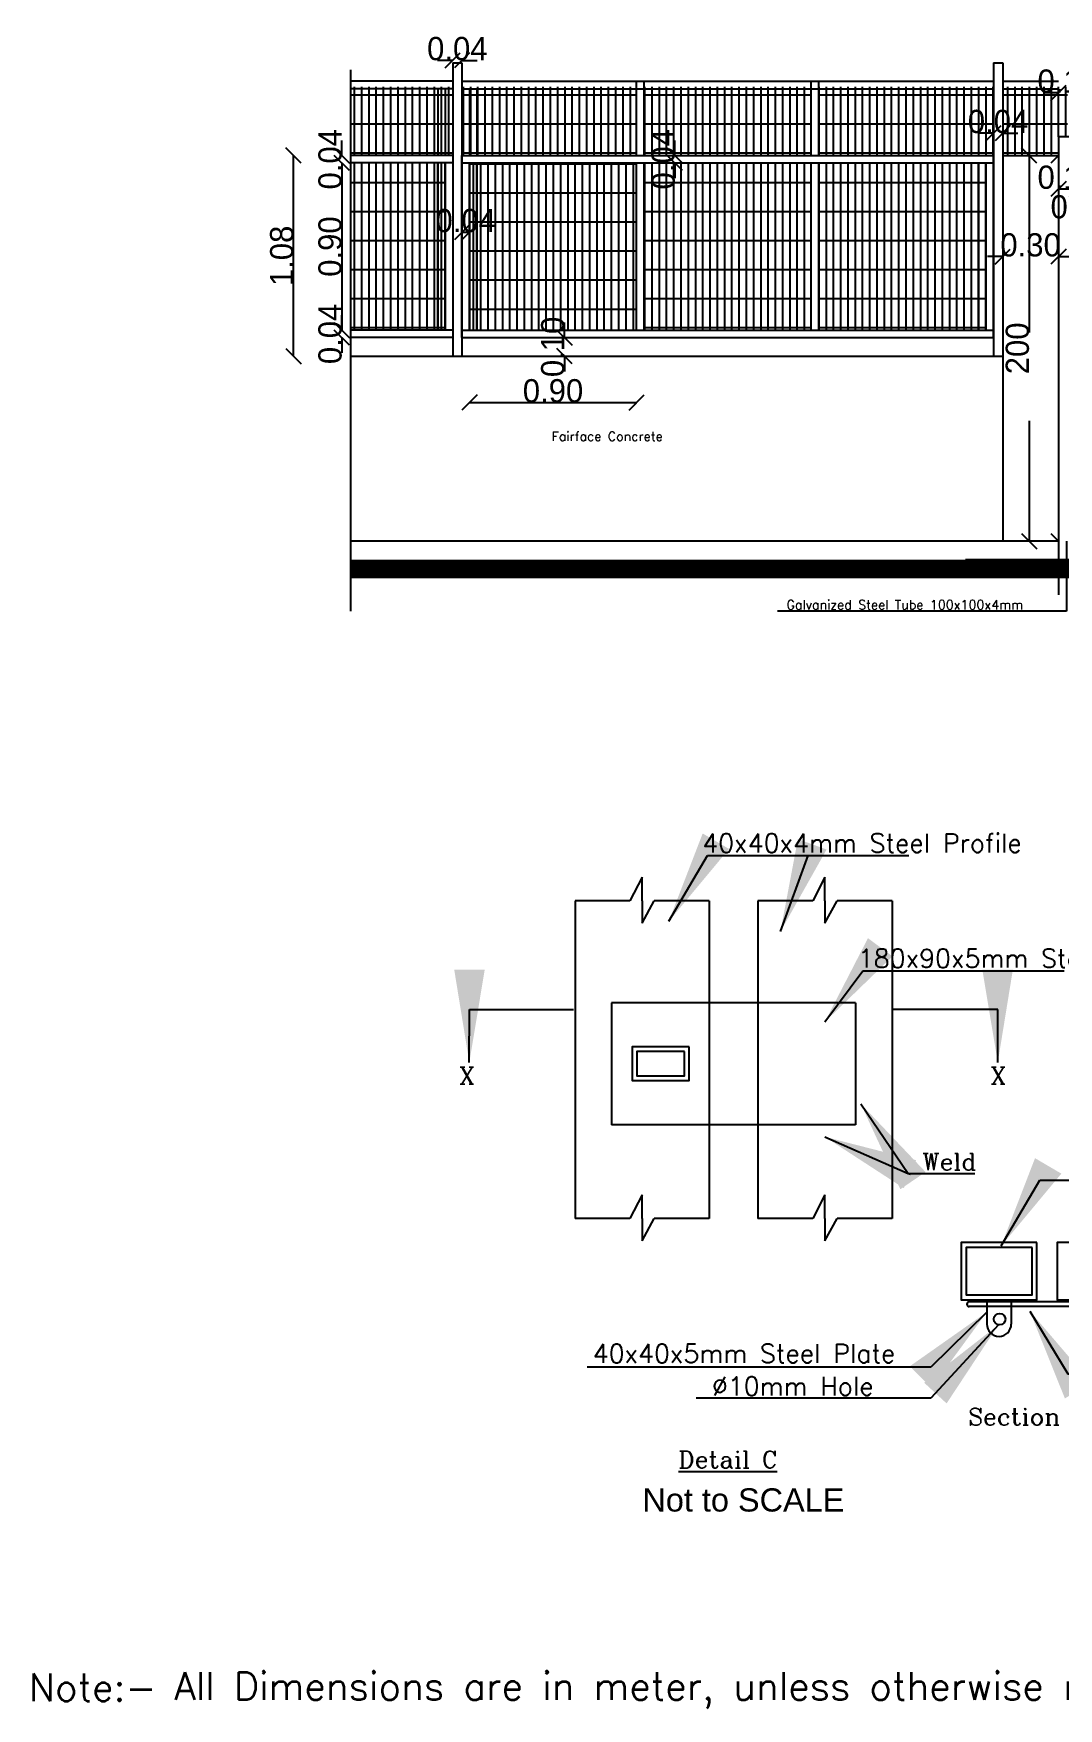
# Model space of a CAD drawing. Extents: x 151242 to 151523, y 158752 to 159354.
# Drawn here: x 151350.47 to 151361.51, y 158812.84 to 158830.88 of the extents above; entities that cross this region are included whole.
import ezdxf

# ---------------------------------------------------------------- set-up
doc = ezdxf.new("R2010")
doc.units = 0
doc.header["$LTSCALE"] = 3
doc.header["$MEASUREMENT"] = 0
doc.header["$PDMODE"] = 2
doc.header["$PDSIZE"] = 0.03
doc.linetypes.add('HIDDEN', pattern=[9.525, 6.35, -3.175])
doc.layers.get('0').update_dxf_attribs({"linetype": 'CONTINUOUS'})
doc.layers.get('DEFPOINTS').update_dxf_attribs({"linetype": 'CONTINUOUS'})
for name, color, linetype in [('0-FRAME', 13, 'CONTINUOUS'), ('1622', 7, 'HIDDEN'), ('6', 2, 'CONTINUOUS'), ('TEXT', 7, 'CONTINUOUS')]:
    doc.layers.add(name, color=color, linetype=linetype)
doc.styles.add('FUTURA', font='SAS_____.PFB')
doc.styles.add('ROMANC', font='ROMANC', dxfattribs={"height": 7})
doc.styles.add('ROMANS', font='romans.shx')
doc.dimstyles.new('1.50ma', dxfattribs={"dimtxt": 0.25, "dimasz": 0.1635, "dimexe": 0.18, "dimexo": 0.0625, "dimgap": 0, "dimtad": 1, "dimlfac": 0.5, "dimzin": 0, "dimdsep": 46, "dimtxsty": 'Standard', "dimblk": 'OBLIQUE', "dimcen": 0, "dimse1": 1, "dimse2": 1, "dimclrd": 250, "dimclrt": 4, "dimadec": 0, "dimazin": 0, "dimtfac": 1, "dimtix": 1, "dimtofl": 0, "dimtmove": 0, "dimatfit": 3, "dimldrblk": 'OBLIQUE', "dimfxl": 0.18, "dimtolj": 1, "dimtzin": 0, "dimarcsym": 0})
doc.dimstyles.get("Standard").update_dxf_attribs({"dimtxt": 0.7, "dimasz": 0.5, "dimexe": 4.572, "dimexo": 1.5875, "dimgap": 0.01, "dimtad": 1, "dimzin": 0, "dimdsep": 46, "dimtxsty": 'Standard', "dimcen": 2.286, "dimse1": 1, "dimse2": 1, "dimsd1": 1, "dimsd2": 1, "dimadec": 0, "dimazin": 0, "dimtfac": 1, "dimtdec": 4, "dimtofl": 0, "dimtmove": 0, "dimatfit": 3, "dimfxl": 1, "dimtolj": 1, "dimtzin": 0, "dimarcsym": 0})
pattern_1 = [(90, (151549.63159, 158560.83481), (-0.078125, 5e-18), []), (180, (151549.6316, 158560.8348), (-4e-17, -0.3125), [])]

# ---------------------------------------------------------------- blocks, each defined once
blk = doc.blocks.new('_OBLIQUE')
at = {"color": 0, "linetype": 'ByBlock'}
blk.add_line((-0.5, -0.5), (0.5, 0.5), dxfattribs=at)
blk = doc.blocks.new('*D818')
at = {"layer": '1622', "color": 250, "lineweight": -2, "ltscale": 0.1, "transparency": 16777216}
blk.add_line((151361.505, 158829.202), (151361.705, 158829.202), dxfattribs=at)
at = {"layer": 'DEFPOINTS', "color": 0, "ltscale": 0.1, "transparency": 16777216}
for p in [(151361.505, 158829.109), (151361.705, 158829.202), (151361.705, 158829.109)]:
    blk.add_point(p, dxfattribs=at)
at = {"layer": '1622', "color": 250, "lineweight": -2, "ltscale": 0.1, "transparency": 16777216, "xscale": 0.1635000000000001, "yscale": 0.1635000000000001, "zscale": 0.1635000000000001, "rotation": 180}
blk.add_blockref('_OBLIQUE', (151361.505, 158829.202), dxfattribs=at)
at = {"layer": '1622', "color": 250, "lineweight": -2, "ltscale": 0.1, "transparency": 16777216, "xscale": 0.1635000000000001, "yscale": 0.1635000000000001, "zscale": 0.1635000000000001}
blk.add_blockref('_OBLIQUE', (151361.705, 158829.202), dxfattribs=at)
at = {"layer": '1622', "color": 4, "ltscale": 0.1, "transparency": 16777216, "insert": (151361.605, 158829.327), "char_height": 0.25, "attachment_point": 5}
blk.add_mtext('\\A1;0.10', dxfattribs=at)
blk = doc.blocks.new('*D819')
at = {"layer": '1622', "color": 250, "lineweight": -2, "ltscale": 0.1, "transparency": 16777216}
blk.add_line((151361.705, 158828.884), (151361.785, 158828.884), dxfattribs=at)
at = {"layer": 'DEFPOINTS', "color": 0, "ltscale": 0.1, "transparency": 16777216}
for p in [(151361.705, 158829.17), (151361.785, 158829.17), (151361.785, 158828.884)]:
    blk.add_point(p, dxfattribs=at)
at = {"layer": '1622', "color": 250, "lineweight": -2, "ltscale": 0.1, "transparency": 16777216, "xscale": 0.1635000000000001, "yscale": 0.1635000000000001, "zscale": 0.1635000000000001, "rotation": 180}
blk.add_blockref('_OBLIQUE', (151361.705, 158828.884), dxfattribs=at)
at = {"layer": '1622', "color": 250, "lineweight": -2, "ltscale": 0.1, "transparency": 16777216, "xscale": 0.1635000000000001, "yscale": 0.1635000000000001, "zscale": 0.1635000000000001}
blk.add_blockref('_OBLIQUE', (151361.785, 158828.884), dxfattribs=at)
at = {"layer": '1622', "color": 4, "ltscale": 0.1, "transparency": 16777216, "insert": (151361.745, 158829.009), "char_height": 0.25, "attachment_point": 5}
blk.add_mtext('\\A1;0.04', dxfattribs=at)
blk = doc.blocks.new('*D825')
at = {"layer": '0-FRAME', "color": 250, "lineweight": -2, "transparency": 16777216}
for p, q in [((151361.505, 158830.237), (151361.342, 158830.237)), ((151361.705, 158830.237), (151361.869, 158830.237))]:
    blk.add_line(p, q, dxfattribs=at)
at = {"layer": 'DEFPOINTS', "color": 0, "transparency": 16777216}
for p in [(151361.705, 158830.237), (151361.505, 158828.6), (151361.705, 158828.6)]:
    blk.add_point(p, dxfattribs=at)
at = {"layer": '0-FRAME', "color": 250, "lineweight": -2, "transparency": 16777216, "xscale": 0.1635000000000001, "yscale": 0.1635000000000001, "zscale": 0.1635000000000001}
blk.add_blockref('_OBLIQUE', (151361.505, 158830.237), dxfattribs=at)
at = {"layer": '0-FRAME', "color": 250, "lineweight": -2, "transparency": 16777216, "xscale": 0.1635000000000001, "yscale": 0.1635000000000001, "zscale": 0.1635000000000001, "rotation": 180}
blk.add_blockref('_OBLIQUE', (151361.705, 158830.237), dxfattribs=at)
at = {"layer": '0-FRAME', "color": 4, "transparency": 16777216, "insert": (151361.605, 158830.362), "char_height": 0.25, "attachment_point": 5}
blk.add_mtext('\\A1;0.10', dxfattribs=at)
blk = doc.blocks.new('*D837')
at = {"layer": '0-FRAME', "color": 250, "lineweight": -2, "transparency": 16777216}
for p, q in [((151357.376, 158829.562), (151357.376, 158829.725)), ((151357.376, 158829.482), (151357.376, 158829.318))]:
    blk.add_line(p, q, dxfattribs=at)
at = {"layer": 'DEFPOINTS', "color": 0, "transparency": 16777216}
for p in [(151357.277, 158829.562), (151357.277, 158829.482), (151357.376, 158829.562)]:
    blk.add_point(p, dxfattribs=at)
at = {"layer": '0-FRAME', "color": 250, "lineweight": -2, "transparency": 16777216, "xscale": 0.1635000000000001, "yscale": 0.1635000000000001, "zscale": 0.1635000000000001}
for p, rotation in [((151357.376, 158829.562), 270), ((151357.376, 158829.482), 90)]:
    blk.add_blockref('_OBLIQUE', p, dxfattribs=dict(at, rotation=rotation))
at = {"layer": '0-FRAME', "color": 4, "transparency": 16777216, "insert": (151357.251, 158829.522), "char_height": 0.25, "attachment_point": 5, "rotation": 90}
blk.add_mtext('\\A1;0.04', dxfattribs=at)
blk = doc.blocks.new('*D838')
at = {"layer": '1622', "color": 250, "lineweight": -2, "ltscale": 0.1, "transparency": 16777216}
for p, q in [((151354.985, 158830.587), (151354.822, 158830.587)), ((151355.085, 158830.587), (151355.249, 158830.587))]:
    blk.add_line(p, q, dxfattribs=at)
at = {"layer": 'DEFPOINTS', "color": 0, "ltscale": 0.1, "transparency": 16777216}
for p in [(151354.985, 158830.662), (151355.085, 158830.662), (151355.085, 158830.587)]:
    blk.add_point(p, dxfattribs=at)
at = {"layer": '1622', "color": 250, "lineweight": -2, "ltscale": 0.1, "transparency": 16777216, "xscale": 0.1635000000000001, "yscale": 0.1635000000000001, "zscale": 0.1635000000000001}
blk.add_blockref('_OBLIQUE', (151354.985, 158830.587), dxfattribs=at)
at = {"layer": '1622', "color": 250, "lineweight": -2, "ltscale": 0.1, "transparency": 16777216, "xscale": 0.1635000000000001, "yscale": 0.1635000000000001, "zscale": 0.1635000000000001, "rotation": 180}
blk.add_blockref('_OBLIQUE', (151355.085, 158830.587), dxfattribs=at)
at = {"layer": '1622', "color": 4, "ltscale": 0.1, "transparency": 16777216, "insert": (151355.035, 158830.712), "char_height": 0.25, "attachment_point": 5}
blk.add_mtext('\\A1;0.04', dxfattribs=at)
blk = doc.blocks.new('*D839')
at = {"layer": '1622', "color": 250, "lineweight": -2, "ltscale": 0.1, "transparency": 16777216}
blk.add_line((151355.085, 158828.736), (151355.165, 158828.736), dxfattribs=at)
at = {"layer": 'DEFPOINTS', "color": 0, "ltscale": 0.1, "transparency": 16777216}
for p in [(151355.085, 158829.055), (151355.165, 158829.055), (151355.165, 158828.736)]:
    blk.add_point(p, dxfattribs=at)
at = {"layer": '1622', "color": 250, "lineweight": -2, "ltscale": 0.1, "transparency": 16777216, "xscale": 0.1635000000000001, "yscale": 0.1635000000000001, "zscale": 0.1635000000000001, "rotation": 180}
blk.add_blockref('_OBLIQUE', (151355.085, 158828.736), dxfattribs=at)
at = {"layer": '1622', "color": 250, "lineweight": -2, "ltscale": 0.1, "transparency": 16777216, "xscale": 0.1635000000000001, "yscale": 0.1635000000000001, "zscale": 0.1635000000000001}
blk.add_blockref('_OBLIQUE', (151355.165, 158828.736), dxfattribs=at)
at = {"layer": '1622', "color": 4, "ltscale": 0.1, "transparency": 16777216, "insert": (151355.125, 158828.861), "char_height": 0.25, "attachment_point": 5}
blk.add_mtext('\\A1;0.04', dxfattribs=at)
blk = doc.blocks.new('*D840')
at = {"layer": '1622', "color": 250, "lineweight": -2, "ltscale": 0.1, "transparency": 16777216}
blk.add_line((151355.165, 158826.903), (151356.965, 158826.903), dxfattribs=at)
at = {"layer": 'DEFPOINTS', "color": 0, "ltscale": 0.1, "transparency": 16777216}
for p in [(151355.165, 158826.768), (151356.965, 158826.903), (151356.965, 158826.903)]:
    blk.add_point(p, dxfattribs=at)
at = {"layer": '1622', "color": 250, "lineweight": -2, "ltscale": 0.1, "transparency": 16777216, "xscale": 0.1635000000000001, "yscale": 0.1635000000000001, "zscale": 0.1635000000000001, "rotation": 180}
blk.add_blockref('_OBLIQUE', (151355.165, 158826.903), dxfattribs=at)
at = {"layer": '1622', "color": 250, "lineweight": -2, "ltscale": 0.1, "transparency": 16777216, "xscale": 0.1635000000000001, "yscale": 0.1635000000000001, "zscale": 0.1635000000000001}
blk.add_blockref('_OBLIQUE', (151356.965, 158826.903), dxfattribs=at)
at = {"layer": '1622', "color": 4, "ltscale": 0.1, "transparency": 16777216, "insert": (151356.065, 158827.028), "char_height": 0.25, "attachment_point": 5}
blk.add_mtext('\\A1;0.90', dxfattribs=at)
blk = doc.blocks.new('*D841')
at = {"layer": '0-FRAME', "color": 250, "lineweight": -2, "transparency": 16777216}
for p, q in [((151360.805, 158829.803), (151360.642, 158829.803)), ((151360.905, 158829.803), (151361.069, 158829.803))]:
    blk.add_line(p, q, dxfattribs=at)
at = {"layer": 'DEFPOINTS', "color": 0, "transparency": 16777216}
for p in [(151360.905, 158829.803), (151360.805, 158828.165), (151360.905, 158828.165)]:
    blk.add_point(p, dxfattribs=at)
at = {"layer": '0-FRAME', "color": 250, "lineweight": -2, "transparency": 16777216, "xscale": 0.1635000000000001, "yscale": 0.1635000000000001, "zscale": 0.1635000000000001}
blk.add_blockref('_OBLIQUE', (151360.805, 158829.803), dxfattribs=at)
at = {"layer": '0-FRAME', "color": 250, "lineweight": -2, "transparency": 16777216, "xscale": 0.1635000000000001, "yscale": 0.1635000000000001, "zscale": 0.1635000000000001, "rotation": 180}
blk.add_blockref('_OBLIQUE', (151360.905, 158829.803), dxfattribs=at)
at = {"layer": '0-FRAME', "color": 4, "transparency": 16777216, "insert": (151360.855, 158829.928), "char_height": 0.25, "attachment_point": 5}
blk.add_mtext('\\A1;0.04', dxfattribs=at)
blk = doc.blocks.new('*D842')
at = {"layer": '0-FRAME', "color": 250, "lineweight": -2, "transparency": 16777216}
for p, q in [((151353.791, 158829.562), (151353.791, 158829.725)), ((151353.791, 158829.482), (151353.791, 158829.318))]:
    blk.add_line(p, q, dxfattribs=at)
at = {"layer": 'DEFPOINTS', "color": 0, "transparency": 16777216}
for p in [(151353.559, 158829.562), (151353.559, 158829.482), (151353.791, 158829.482)]:
    blk.add_point(p, dxfattribs=at)
at = {"layer": '0-FRAME', "color": 250, "lineweight": -2, "transparency": 16777216, "xscale": 0.1635000000000001, "yscale": 0.1635000000000001, "zscale": 0.1635000000000001}
for p, rotation in [((151353.791, 158829.562), 270), ((151353.791, 158829.482), 90)]:
    blk.add_blockref('_OBLIQUE', p, dxfattribs=dict(at, rotation=rotation))
at = {"layer": '0-FRAME', "color": 4, "transparency": 16777216, "insert": (151353.666, 158829.522), "char_height": 0.25, "attachment_point": 5, "rotation": 90}
blk.add_mtext('\\A1;0.04', dxfattribs=at)
blk = doc.blocks.new('*D843')
at = {"layer": '1622', "color": 250, "lineweight": -2, "ltscale": 0.1, "transparency": 16777216}
blk.add_line((151353.791, 158829.482), (151353.791, 158827.682), dxfattribs=at)
at = {"layer": 'DEFPOINTS', "color": 0, "ltscale": 0.1, "transparency": 16777216}
for p in [(151353.318, 158829.482), (151353.318, 158827.682), (151353.791, 158827.682)]:
    blk.add_point(p, dxfattribs=at)
at = {"layer": '1622', "color": 250, "lineweight": -2, "ltscale": 0.1, "transparency": 16777216, "xscale": 0.1635000000000001, "yscale": 0.1635000000000001, "zscale": 0.1635000000000001}
for p, rotation in [((151353.791, 158829.482), 90), ((151353.791, 158827.682), 270)]:
    blk.add_blockref('_OBLIQUE', p, dxfattribs=dict(at, rotation=rotation))
at = {"layer": '1622', "color": 4, "ltscale": 0.1, "transparency": 16777216, "insert": (151353.666, 158828.582), "char_height": 0.25, "attachment_point": 5, "rotation": 90}
blk.add_mtext('\\A1;0.90', dxfattribs=at)
blk = doc.blocks.new('*D844')
at = {"layer": '1622', "color": 250, "lineweight": -2, "ltscale": 0.1, "transparency": 16777216}
for p, q in [((151353.791, 158827.682), (151353.791, 158827.845)), ((151353.791, 158827.602), (151353.791, 158827.438))]:
    blk.add_line(p, q, dxfattribs=at)
at = {"layer": 'DEFPOINTS', "color": 0, "ltscale": 0.1, "transparency": 16777216}
for p in [(151353.571, 158827.682), (151353.571, 158827.602), (151353.791, 158827.602)]:
    blk.add_point(p, dxfattribs=at)
at = {"layer": '1622', "color": 250, "lineweight": -2, "ltscale": 0.1, "transparency": 16777216, "xscale": 0.1635000000000001, "yscale": 0.1635000000000001, "zscale": 0.1635000000000001}
for p, rotation in [((151353.791, 158827.682), 270), ((151353.791, 158827.602), 90)]:
    blk.add_blockref('_OBLIQUE', p, dxfattribs=dict(at, rotation=rotation))
at = {"layer": '1622', "color": 4, "ltscale": 0.1, "transparency": 16777216, "insert": (151353.666, 158827.642), "char_height": 0.25, "attachment_point": 5, "rotation": 90}
blk.add_mtext('\\A1;0.04', dxfattribs=at)
blk = doc.blocks.new('*D845')
at = {"layer": '1622', "color": 250, "lineweight": -2, "ltscale": 0.1, "transparency": 16777216}
for p, q in [((151356.188, 158827.602), (151356.188, 158827.765)), ((151356.188, 158827.402), (151356.188, 158827.238))]:
    blk.add_line(p, q, dxfattribs=at)
at = {"layer": 'DEFPOINTS', "color": 0, "ltscale": 0.1, "transparency": 16777216}
for p in [(151356.188, 158827.602), (151356.193, 158827.602), (151356.193, 158827.402)]:
    blk.add_point(p, dxfattribs=at)
at = {"layer": '1622', "color": 250, "lineweight": -2, "ltscale": 0.1, "transparency": 16777216, "xscale": 0.1635000000000001, "yscale": 0.1635000000000001, "zscale": 0.1635000000000001}
for p, rotation in [((151356.188, 158827.602), 270), ((151356.188, 158827.402), 90)]:
    blk.add_blockref('_OBLIQUE', p, dxfattribs=dict(at, rotation=rotation))
at = {"layer": '1622', "color": 4, "ltscale": 0.1, "transparency": 16777216, "insert": (151356.063, 158827.502), "char_height": 0.25, "attachment_point": 5, "rotation": 90}
blk.add_mtext('\\A1;0.10', dxfattribs=at)
blk = doc.blocks.new('*D846')
at = {"layer": '0-FRAME', "color": 250, "lineweight": -2, "transparency": 16777216}
blk.add_line((151353.271, 158827.402), (151353.271, 158829.562), dxfattribs=at)
at = {"layer": 'DEFPOINTS', "color": 0, "transparency": 16777216}
for p in [(151351.432, 158829.562), (151353.271, 158829.562), (151351.432, 158827.402)]:
    blk.add_point(p, dxfattribs=at)
at = {"layer": '0-FRAME', "color": 250, "lineweight": -2, "transparency": 16777216, "xscale": 0.1635000000000001, "yscale": 0.1635000000000001, "zscale": 0.1635000000000001}
for p, rotation in [((151353.271, 158829.562), 90), ((151353.271, 158827.402), 270)]:
    blk.add_blockref('_OBLIQUE', p, dxfattribs=dict(at, rotation=rotation))
at = {"layer": '0-FRAME', "color": 4, "transparency": 16777216, "insert": (151353.146, 158828.482), "char_height": 0.25, "attachment_point": 5, "rotation": 90}
blk.add_mtext('\\A1;1.08', dxfattribs=at)
blk = doc.blocks.new('*D858')
at = {"layer": '1622', "color": 250, "lineweight": -2, "ltscale": 0.1, "transparency": 16777216}
blk.add_line((151361.189, 158829.562), (151361.189, 158825.411), dxfattribs=at)
at = {"layer": 'DEFPOINTS', "color": 0, "ltscale": 0.1, "transparency": 16777216}
for p in [(151361.301, 158829.562), (151361.189, 158825.411), (151361.301, 158825.411)]:
    blk.add_point(p, dxfattribs=at)
at = {"layer": '1622', "color": 250, "lineweight": -2, "ltscale": 0.1, "transparency": 16777216, "xscale": 0.1635000000000001, "yscale": 0.1635000000000001, "zscale": 0.1635000000000001}
for p, rotation in [((151361.189, 158829.562), 90), ((151361.189, 158825.411), 270)]:
    blk.add_blockref('_OBLIQUE', p, dxfattribs=dict(at, rotation=rotation))
at = {"layer": '1622', "color": 4, "ltscale": 0.1, "transparency": 16777216, "insert": (151361.064, 158827.486), "char_height": 0.25, "attachment_point": 5, "rotation": 90}
blk.add_mtext('\\A1;200', dxfattribs=at)
blk = doc.blocks.new('*D859')
at = {"layer": '1622', "color": 250, "lineweight": -2, "ltscale": 0.1, "transparency": 16777216}
for p, q in [((151360.905, 158828.474), (151360.742, 158828.474)), ((151361.505, 158828.474), (151361.669, 158828.474))]:
    blk.add_line(p, q, dxfattribs=at)
at = {"layer": 'DEFPOINTS', "color": 0, "ltscale": 0.1, "transparency": 16777216}
for p in [(151360.905, 158828.474), (151361.505, 158828.474), (151361.505, 158828.474)]:
    blk.add_point(p, dxfattribs=at)
at = {"layer": '1622', "color": 250, "lineweight": -2, "ltscale": 0.1, "transparency": 16777216, "xscale": 0.1635000000000001, "yscale": 0.1635000000000001, "zscale": 0.1635000000000001}
blk.add_blockref('_OBLIQUE', (151360.905, 158828.474), dxfattribs=at)
at = {"layer": '1622', "color": 250, "lineweight": -2, "ltscale": 0.1, "transparency": 16777216, "xscale": 0.1635000000000001, "yscale": 0.1635000000000001, "zscale": 0.1635000000000001, "rotation": 180}
blk.add_blockref('_OBLIQUE', (151361.505, 158828.474), dxfattribs=at)
at = {"layer": '1622', "color": 4, "ltscale": 0.1, "transparency": 16777216, "insert": (151361.205, 158828.599), "char_height": 0.25, "attachment_point": 5}
blk.add_mtext('\\A1;0.30', dxfattribs=at)
blk = doc.blocks.new('*D860')
at = {"layer": '0-FRAME', "color": 250, "lineweight": -2, "transparency": 16777216}
for p, q in [((151357.376, 158829.562), (151357.376, 158829.725)), ((151357.376, 158829.482), (151357.376, 158829.318))]:
    blk.add_line(p, q, dxfattribs=at)
at = {"layer": 'DEFPOINTS', "color": 0, "transparency": 16777216}
for p in [(151357.277, 158829.562), (151357.277, 158829.482), (151357.376, 158829.562)]:
    blk.add_point(p, dxfattribs=at)
at = {"layer": '0-FRAME', "color": 250, "lineweight": -2, "transparency": 16777216, "xscale": 0.1635000000000001, "yscale": 0.1635000000000001, "zscale": 0.1635000000000001}
for p, rotation in [((151357.376, 158829.562), 270), ((151357.376, 158829.482), 90)]:
    blk.add_blockref('_OBLIQUE', p, dxfattribs=dict(at, rotation=rotation))
at = {"layer": '0-FRAME', "color": 4, "transparency": 16777216, "insert": (151357.251, 158829.522), "char_height": 0.25, "attachment_point": 5, "rotation": 90}
blk.add_mtext('\\A1;0.04', dxfattribs=at)

msp = doc.modelspace()

# ---------------------------------------------------------------- hatches: boundary and pattern name
at = {"layer": '1622', "linetype": 'Continuous'}
h = msp.add_hatch(dxfattribs=at)
h.set_pattern_fill('GRATE', color=8, scale=2.5, angle=90, style=0)
h.set_pattern_definition([(90, (151549.63159, 158562.71481), (-0.078125, 5e-18), []), (180, (151549.6316, 158562.7148), (-4e-17, -0.3125), [])])
h.paths.add_polyline_path([(151376.425, 158830.302), (151376.425, 158829.562), (151377.524, 158829.562), (151377.524, 158830.302)])
h.paths.add_polyline_path([(151374.445, 158830.302), (151374.445, 158829.562), (151376.325, 158829.562), (151376.325, 158830.302)])
h.paths.add_polyline_path([(151372.565, 158830.302), (151372.565, 158829.562), (151374.365, 158829.562), (151374.365, 158830.302)])
h.paths.add_polyline_path([(151369.808, 158830.302), (151369.808, 158829.762), (151369.905, 158829.762), (151369.905, 158829.562), (151370.505, 158829.562), (151370.505, 158830.302)])
h.paths.add_polyline_path([(151368.384, 158830.302), (151368.384, 158829.562), (151369.625, 158829.562), (151369.625, 158830.302)])
h.paths.add_polyline_path([(151367.105, 158830.302), (151367.105, 158829.562), (151368.304, 158829.562), (151368.304, 158830.302)])
h.paths.add_polyline_path([(151365.785, 158830.302), (151365.785, 158829.562), (151367.025, 158829.562), (151367.025, 158830.302)])
h.paths.add_polyline_path([(151364.385, 158830.302), (151364.385, 158829.562), (151365.625, 158829.562), (151365.625, 158830.302)])
h.paths.add_polyline_path([(151363.106, 158830.302), (151363.106, 158829.562), (151364.305, 158829.562), (151364.305, 158830.302)])
h.paths.add_polyline_path([(151361.785, 158830.302), (151361.785, 158829.562), (151363.026, 158829.562), (151363.026, 158830.302)])
h.paths.add_polyline_path([(151360.905, 158830.302), (151360.905, 158829.562), (151361.505, 158829.562), (151361.505, 158829.762), (151361.602, 158829.762), (151361.602, 158830.302)])
h.paths.add_polyline_path([(151358.925, 158830.302), (151358.925, 158829.562), (151360.805, 158829.562), (151360.805, 158830.302)])
h.paths.add_polyline_path([(151357.045, 158830.302), (151357.045, 158829.562), (151358.845, 158829.562), (151358.845, 158830.302)])
h.paths.add_polyline_path([(151354.985, 158829.562), (151354.985, 158830.302), (151353.886, 158830.302), (151353.886, 158829.562)])
h.paths.add_polyline_path([(151355.085, 158830.302), (151355.085, 158829.562), (151356.965, 158829.562), (151356.965, 158830.302)])
h.paths.add_polyline_path([(151370.765, 158830.302), (151370.765, 158829.562), (151372.485, 158829.562), (151372.485, 158830.302)])
h = msp.add_hatch(dxfattribs=at)
h.set_pattern_fill('GRATE', color=8, scale=2.5, angle=90, style=0)
h.set_pattern_definition(pattern_1)
h.paths.add_polyline_path([(151354.905, 158829.482), (151353.886, 158829.482), (151353.886, 158827.682), (151354.905, 158827.682)])
h = msp.add_hatch(dxfattribs=at)
h.set_pattern_fill('GRATE', color=8, scale=2.5, angle=90, style=0)
h.set_pattern_definition([(90, (69491.46071, 69276.65963), (-0.078125, 5e-18), []), (180, (69491.4607, 69276.65963), (-4e-17, -0.3125), [])])
h.paths.add_polyline_path([(151356.965, 158829.482), (151355.165, 158829.482), (151355.165, 158827.682), (151356.965, 158827.682)])
h.paths.add_polyline_path([(151355.961, 158829.054), (151356.169, 158829.054)], flags=16)
h = msp.add_hatch(dxfattribs=at)
h.set_pattern_fill('GRATE', color=8, scale=2.5, angle=90, style=0)
h.set_pattern_definition(pattern_1)
h.paths.add_polyline_path([(151360.725, 158829.482), (151358.925, 158829.482), (151358.925, 158827.682), (151360.725, 158827.682)])
h.paths.add_polyline_path([(151358.845, 158829.482), (151357.045, 158829.482), (151357.045, 158827.682), (151358.845, 158827.682)])
h.paths.add_polyline_path([(151359.721, 158828.949), (151359.929, 158828.949), (151359.929, 158828.957), (151359.721, 158828.957)], flags=16)
h.paths.add_polyline_path([(151360.222, 158828.478), (151360.376, 158828.478)], flags=16)
h.paths.add_polyline_path([(151357.841, 158828.957), (151358.049, 158828.957)], flags=16)

# ---------------------------------------------------------------- linework, layer by layer
for p, q in [((151354.985, 158830.562), (151355.085, 158830.562)), ((151354.985, 158830.562), (151354.985, 158827.402)), ((151355.085, 158830.562), (151355.085, 158827.402)), ((151360.805, 158830.562), (151360.805, 158827.402)), ((151360.805, 158830.562), (151360.905, 158830.562)), ((151360.905, 158830.562), (151360.905, 158827.402)), ((151354.905, 158830.362), (151353.886, 158830.362)), ((151354.905, 158830.362), (151353.886, 158830.362)), ((151354.905, 158830.282), (151353.886, 158830.282)), ((151354.825, 158830.282), (151354.825, 158829.562)), ((151354.905, 158830.282), (151354.905, 158829.562)), ((151355.085, 158830.282), (151356.965, 158830.282)), ((151355.165, 158830.362), (151356.965, 158830.362)), ((151355.165, 158830.282), (151355.165, 158829.562)), ((151355.245, 158830.282), (151355.245, 158829.562)), ((151356.965, 158830.362), (151357.045, 158830.362)), ((151357.045, 158830.362), (151358.845, 158830.362)), ((151357.045, 158830.282), (151358.845, 158830.282)), ((151358.845, 158830.362), (151358.925, 158830.362)), ((151358.925, 158830.362), (151360.725, 158830.362)), ((151358.925, 158830.362), (151360.725, 158830.362)), ((151358.925, 158830.282), (151360.803, 158830.282)), ((151360.645, 158830.282), (151360.645, 158829.562)), ((151360.725, 158830.282), (151360.725, 158829.562)), ((151360.905, 158830.362), (151361.505, 158830.362)), ((151360.905, 158830.282), (151361.505, 158830.282)), ((151354.985, 158829.762), (151354.985, 158827.402)), ((151355.085, 158829.762), (151355.085, 158827.402)), ((151360.805, 158829.762), (151360.805, 158827.402)), ((151360.905, 158829.762), (151360.905, 158827.402)), ((151361.505, 158829.762), (151361.505, 158824.831)), ((151361.705, 158829.762), (151361.505, 158829.762)), ((151354.905, 158829.562), (151353.886, 158829.562)), ((151354.905, 158829.562), (151353.886, 158829.562)), ((151354.905, 158829.482), (151353.886, 158829.482)), ((151354.825, 158829.482), (151354.825, 158827.682)), ((151354.905, 158829.482), (151354.905, 158827.682)), ((151355.085, 158829.482), (151356.965, 158829.482)), ((151355.165, 158829.562), (151356.965, 158829.562)), ((151355.165, 158829.482), (151355.165, 158827.682)), ((151355.245, 158829.482), (151355.245, 158827.682)), ((151357.045, 158829.562), (151358.845, 158829.562)), ((151357.045, 158829.482), (151358.845, 158829.482)), ((151358.925, 158829.562), (151360.725, 158829.562)), ((151358.925, 158829.562), (151360.725, 158829.562)), ((151358.925, 158829.482), (151360.805, 158829.482)), ((151360.645, 158829.482), (151360.645, 158827.682)), ((151360.725, 158829.482), (151360.725, 158827.682)), ((151360.905, 158829.562), (151361.505, 158829.562)), ((151360.905, 158828.402), (151360.905, 158825.411))]:
    msp.add_line(p, q, dxfattribs=at)
at = {"layer": '1622', "ltscale": 4}
for p, q in [((151353.886, 158830.484), (151353.886, 158824.658)), ((151353.886, 158827.402), (151360.905, 158827.402))]:
    msp.add_line(p, q, dxfattribs=at)
at = {"layer": '1622', "color": 0}
for p, q in [((151354.985, 158830.362), (151353.886, 158830.362)), ((151354.905, 158830.362), (151353.886, 158830.362)), ((151354.905, 158830.362), (151353.886, 158830.362)), ((151354.905, 158830.362), (151353.886, 158830.362)), ((151354.905, 158830.282), (151353.886, 158830.282)), ((151354.985, 158830.282), (151353.886, 158830.282)), ((151355.085, 158830.362), (151360.805, 158830.362)), ((151355.165, 158830.282), (151360.725, 158830.282)), ((151356.965, 158829.562), (151356.965, 158830.362)), ((151357.045, 158829.562), (151357.045, 158830.362)), ((151358.845, 158829.562), (151358.845, 158830.362)), ((151358.925, 158829.562), (151358.925, 158830.362)), ((151354.985, 158829.562), (151353.886, 158829.562)), ((151354.985, 158829.562), (151353.886, 158829.562)), ((151354.985, 158829.562), (151353.886, 158829.562)), ((151354.985, 158829.562), (151353.886, 158829.562)), ((151354.905, 158829.482), (151353.886, 158829.482)), ((151354.985, 158829.482), (151353.886, 158829.482)), ((151354.825, 158827.682), (151354.825, 158829.482)), ((151354.905, 158827.682), (151354.905, 158829.482)), ((151355.085, 158827.602), (151355.085, 158829.562)), ((151355.085, 158829.562), (151360.805, 158829.562)), ((151355.165, 158827.682), (151355.165, 158829.482)), ((151355.165, 158829.482), (151360.725, 158829.482)), ((151355.245, 158827.682), (151355.245, 158829.482)), ((151356.965, 158827.682), (151356.965, 158829.482)), ((151356.965, 158827.682), (151356.965, 158829.482)), ((151357.045, 158827.682), (151357.045, 158829.482)), ((151357.045, 158827.682), (151357.045, 158829.482)), ((151358.845, 158827.682), (151358.845, 158829.482)), ((151358.845, 158827.682), (151358.845, 158829.482)), ((151358.925, 158827.682), (151358.925, 158829.482)), ((151358.925, 158827.682), (151358.925, 158829.482)), ((151360.645, 158827.682), (151360.645, 158829.482)), ((151360.725, 158827.682), (151360.725, 158829.482)), ((151360.805, 158827.602), (151360.805, 158829.562))]:
    msp.add_line(p, q, dxfattribs=at)
at = {"layer": '1622', "color": 1, "linetype": 'Continuous'}
for p, q in [((151361.425, 158829.482), (151361.505, 158829.562)), ((151361.505, 158825.411), (151361.425, 158825.491))]:
    msp.add_line(p, q, dxfattribs=at)
at = {"layer": '1622'}
for p, q in [((151354.985, 158827.682), (151353.886, 158827.682)), ((151355.085, 158827.682), (151360.725, 158827.682)), ((151359.436, 158827.682), (151360.805, 158827.682)), ((151354.985, 158827.602), (151353.886, 158827.602)), ((151355.085, 158827.602), (151360.805, 158827.602)), ((151359.356, 158827.602), (151360.805, 158827.602)), ((151361.505, 158825.411), (151353.886, 158825.411)), ((151360.506, 158825.211), (151370.904, 158825.211)), ((151370.904, 158825.211), (151360.506, 158825.211))]:
    msp.add_line(p, q, dxfattribs=at)
at = {"layer": '1622', "ltscale": 4}
msp.add_lwpolyline([(151361.593, 158825.412), (151361.593, 158824.656), (151358.481, 158824.656)], dxfattribs=at)
at = {"layer": '1622', "const_width": 0.2}
for points in [[(151360.506, 158825.111), (151353.886, 158825.111)], [(151360.506, 158825.111), (151377.501, 158825.111)]]:
    msp.add_lwpolyline(points, dxfattribs=at)
at = {"layer": '6', "color": 0, "linetype": 'Continuous'}
for p, q in [((151357.024, 158821.793), (151356.893, 158821.538)), ((151357.024, 158821.538), (151357.024, 158821.793)), ((151357.024, 158821.538), (151357.024, 158821.793)), ((151358.992, 158821.793), (151358.861, 158821.538)), ((151358.992, 158821.538), (151358.992, 158821.793)), ((151358.992, 158821.538), (151358.992, 158821.793)), ((151356.302, 158821.538), (151356.302, 158818.117)), ((151356.893, 158821.538), (151356.302, 158821.538)), ((151357.024, 158821.538), (151357.024, 158821.298)), ((151357.024, 158821.538), (151357.024, 158821.298)), ((151357.024, 158821.298), (151357.155, 158821.538)), ((151357.746, 158821.538), (151357.155, 158821.538)), ((151357.746, 158821.538), (151357.746, 158818.117)), ((151358.271, 158821.538), (151358.271, 158818.117)), ((151358.861, 158821.538), (151358.271, 158821.538)), ((151358.992, 158821.538), (151358.992, 158821.298)), ((151358.992, 158821.538), (151358.992, 158821.298)), ((151358.992, 158821.298), (151359.124, 158821.538)), ((151359.714, 158821.538), (151359.124, 158821.538)), ((151359.714, 158821.538), (151359.714, 158818.117)), ((151357.024, 158818.372), (151356.893, 158818.117)), ((151357.024, 158818.117), (151357.024, 158818.372)), ((151357.024, 158818.117), (151357.024, 158818.372)), ((151358.992, 158818.372), (151358.861, 158818.117)), ((151358.992, 158818.117), (151358.992, 158818.372)), ((151358.992, 158818.117), (151358.992, 158818.372)), ((151356.893, 158818.117), (151356.302, 158818.117)), ((151357.024, 158818.117), (151357.024, 158817.876)), ((151357.024, 158818.117), (151357.024, 158817.876)), ((151357.024, 158817.876), (151357.155, 158818.117)), ((151357.746, 158818.117), (151357.155, 158818.117)), ((151358.861, 158818.117), (151358.271, 158818.117)), ((151358.992, 158818.117), (151358.992, 158817.876)), ((151358.992, 158818.117), (151358.992, 158817.876)), ((151358.992, 158817.876), (151359.124, 158818.117)), ((151359.714, 158818.117), (151359.124, 158818.117)), ((151362.232, 158817.222), (151360.545, 158817.222)), ((151360.735, 158817.242), (151360.735, 158816.98)), ((151360.997, 158817.242), (151360.997, 158816.98)), ((151362.232, 158817.17), (151360.545, 158817.17))]:
    msp.add_line(p, q, dxfattribs=at)
at = {"layer": '6', "color": 8, "linetype": 'Continuous'}
for p, q in [((151359.32, 158820.441), (151356.696, 158820.441)), ((151356.696, 158820.441), (151356.696, 158819.128)), ((151359.32, 158820.441), (151359.32, 158819.128)), ((151359.32, 158819.128), (151356.696, 158819.128))]:
    msp.add_line(p, q, dxfattribs=at)
for points in [[(151357.532, 158819.967), (151356.916, 158819.967), (151356.916, 158819.602), (151357.532, 158819.602)], [(151357.48, 158819.915), (151356.968, 158819.915), (151356.968, 158819.654), (151357.48, 158819.654)]]:
    msp.add_lwpolyline(points, close=True, dxfattribs=at)
at = {"layer": '6', "color": 0, "linetype": 'Continuous'}
for points in [[(151361.273, 158817.859), (151360.459, 158817.859), (151360.459, 158817.242), (151361.273, 158817.242)], [(151361.221, 158817.806), (151360.511, 158817.806), (151360.511, 158817.295), (151361.221, 158817.295)], [(151362.305, 158817.859), (151361.49, 158817.859), (151361.49, 158817.242), (151362.305, 158817.242)]]:
    msp.add_lwpolyline(points, close=True, dxfattribs=at)
msp.add_circle((151360.872, 158817.034), 0.0622, dxfattribs=at)
for centre, radius, start, end in [((151360.545, 158817.196), 0.0262, 90, 270), ((151360.866, 158816.98), 0.131, 180, 0)]:
    msp.add_arc(centre, radius, start, end, dxfattribs=at)

# ---------------------------------------------------------------- texts
at = {"linetype": 'ByBlock', "style": 'ROMANC'}
msp.add_text('%%UDetail C', height=0.18371, dxfattribs=at).set_placement((151357.415, 158815.431))
at = {"layer": '1622', "color": 6, "style": 'ROMANS'}
for s, p in [('Fairface Concrete', (151356.05, 158826.489)), ('Galvanized Steel Tube 100x100x4mm', (151358.578, 158824.676))]:
    msp.add_text(s, height=0.1, dxfattribs=at).set_placement(p)
at = {"layer": '1622', "style": 'FUTURA'}
msp.add_text('Not to SCALE ', height=0.25, dxfattribs=at).set_placement((151357.027, 158814.963))
at = {"layer": '6', "color": 6, "style": 'ROMANS'}
for s, p in [('40x40x4mm Steel Profile', (151357.672, 158822.06)), ('180x90x5mm Steel Plate', (151359.346, 158820.819)), ('40x40x5mm Steel Plate', (151356.492, 158816.565)), ('%%C10mm Hole', (151357.775, 158816.212))]:
    msp.add_text(s, height=0.2, dxfattribs=at).set_placement(p)
at = {"layer": '6', "linetype": 'ByBlock', "style": 'ROMANC'}
for s, height, p in [('X', 0.184, (151355.059, 158819.563)), ('X', 0.184, (151360.778, 158819.563)), ('Section X-X', 0.18371, (151360.534, 158815.892))]:
    msp.add_text(s, height=height, dxfattribs=at).set_placement(p)
at = {"layer": '6', "style": 'ROMANC'}
msp.add_text('Weld', height=0.1814, rotation=0.1021, dxfattribs=at).set_placement((151360.04, 158818.637))
at = {"layer": 'TEXT', "color": 1, "linetype": 'Continuous', "ltscale": 5, "style": 'ROMANS'}
for s, p in [('       All Dimensions are in meter, unless otherwise noted', (151350.422, 158812.934)), ('Note:-', (151350.422, 158812.92))]:
    msp.add_text(s, height=0.3, dxfattribs=at).set_placement(p)

# ---------------------------------------------------------------- dimensions: what is measured, and where the dimension line sits
at = {"layer": '0-FRAME'}
dim = msp.add_linear_dim(base=(151361.705, 158830.237), p1=(151361.505, 158828.6), p2=(151361.705, 158828.6), dimstyle='1.50ma', dxfattribs=at)
dim.commit()
dim.dimension.update_dxf_attribs({"geometry": '*D825', "text_midpoint": (151361.605, 158830.362)})
dim = msp.add_linear_dim(base=(151360.905, 158829.803), p1=(151360.805, 158828.165), p2=(151360.905, 158828.165), text='0.04', dimstyle='1.50ma', dxfattribs=at)
dim.commit()
dim.dimension.update_dxf_attribs({"geometry": '*D841', "text_midpoint": (151360.855, 158829.928)})
for base, p1, p2, picture, middle in [((151353.791, 158829.482), (151353.559, 158829.562), (151353.559, 158829.482), '*D842', (151353.666, 158829.522)), ((151357.376, 158829.562), (151357.277, 158829.482), (151357.277, 158829.562), '*D837', (151357.251, 158829.522)), ((151357.376, 158829.562), (151357.277, 158829.482), (151357.277, 158829.562), '*D860', (151357.251, 158829.522)), ((151353.271, 158829.562), (151351.432, 158827.402), (151351.432, 158829.562), '*D846', (151353.146, 158828.482))]:
    dim = msp.add_linear_dim(base=base, p1=p1, p2=p2, angle=90, dimstyle='1.50ma', dxfattribs=at)
    dim.commit()
    dim.dimension.update_dxf_attribs({"geometry": picture, "text_midpoint": middle})
at = {"layer": '1622', "ltscale": 0.1}
dim = msp.add_linear_dim(base=(151355.085, 158830.587), p1=(151354.985, 158830.662), p2=(151355.085, 158830.662), text='0.04', dimstyle='1.50ma', dxfattribs=at)
dim.commit()
dim.dimension.update_dxf_attribs({"geometry": '*D838', "text_midpoint": (151355.035, 158830.712)})
for base, p1, p2, angle, picture, middle in [((151353.791, 158827.682), (151353.318, 158829.482), (151353.318, 158827.682), 90, '*D843', (151353.666, 158828.582)), ((151361.505, 158828.474), (151360.905, 158828.474), (151361.505, 158828.474), 180, '*D859', (151361.205, 158828.599)), ((151353.791, 158827.602), (151353.571, 158827.682), (151353.571, 158827.602), 90, '*D844', (151353.666, 158827.642)), ((151356.188, 158827.602), (151356.193, 158827.402), (151356.193, 158827.602), 90, '*D845', (151356.063, 158827.502))]:
    dim = msp.add_linear_dim(base=base, p1=p1, p2=p2, angle=angle, dimstyle='1.50ma', dxfattribs=at)
    dim.commit()
    dim.dimension.update_dxf_attribs({"geometry": picture, "text_midpoint": middle})
dim = msp.add_linear_dim(base=(151361.189, 158825.411), p1=(151361.301, 158829.562), p2=(151361.301, 158825.411), angle=90, text='200', dimstyle='1.50ma', dxfattribs=at)
dim.commit()
dim.dimension.update_dxf_attribs({"geometry": '*D858', "text_midpoint": (151361.064, 158827.486)})
for base, p1, p2, picture, middle in [((151361.705, 158829.202), (151361.505, 158829.109), (151361.705, 158829.109), '*D818', (151361.605, 158829.202)), ((151361.785, 158828.884), (151361.705, 158829.17), (151361.785, 158829.17), '*D819', (151361.745, 158828.884)), ((151355.165, 158828.736), (151355.085, 158829.055), (151355.165, 158829.055), '*D839', (151355.125, 158828.736))]:
    dim = msp.add_linear_dim(base=base, p1=p1, p2=p2, dimstyle='1.50ma', dxfattribs=at)
    dim.commit()
    dim.dimension.update_dxf_attribs({"geometry": picture, "text_midpoint": middle, "dimtype": 160})
dim = msp.add_linear_dim(base=(151356.965, 158826.903), p1=(151355.165, 158826.768), p2=(151356.965, 158826.903), dimstyle='1.50ma', dxfattribs=at)
dim.commit()
dim.dimension.update_dxf_attribs({"geometry": '*D840', "text_midpoint": (151356.065, 158827.028)})

# ---------------------------------------------------------------- leaders
at = {"layer": '6', "color": 6, "linetype": 'Continuous'}
for points in [[(151357.311, 158821.318), (151357.727, 158822.026), (151359.894, 158822.026)], [(151358.513, 158821.207), (151358.811, 158822.026)], [(151358.991, 158820.235), (151359.4, 158820.786), (151361.567, 158820.786)], [(151355.164, 158819.798), (151355.165, 158820.369), (151356.287, 158820.369)], [(151360.852, 158819.798), (151360.851, 158820.369), (151359.729, 158820.369)], [(151359.377, 158819.353), (151359.886, 158818.604), (151359.912, 158818.597)], [(151358.991, 158818.997), (151359.886, 158818.604), (151360.604, 158818.604)], [(151360.888, 158817.822), (151361.304, 158818.53), (151363.471, 158818.53)], [(151360.735, 158817.111), (151360.13, 158816.517), (151356.432, 158816.518)], [(151361.197, 158817.121), (151361.607, 158816.444), (151363.774, 158816.444)], [(151360.859, 158816.973), (151360.13, 158816.184), (151357.607, 158816.184)]]:
    msp.add_leader(points, dimstyle='Standard', override={"dimtxt": 0.25, "dimasz": 1}, dxfattribs=at)

doc.saveas('drawing.dxf')
